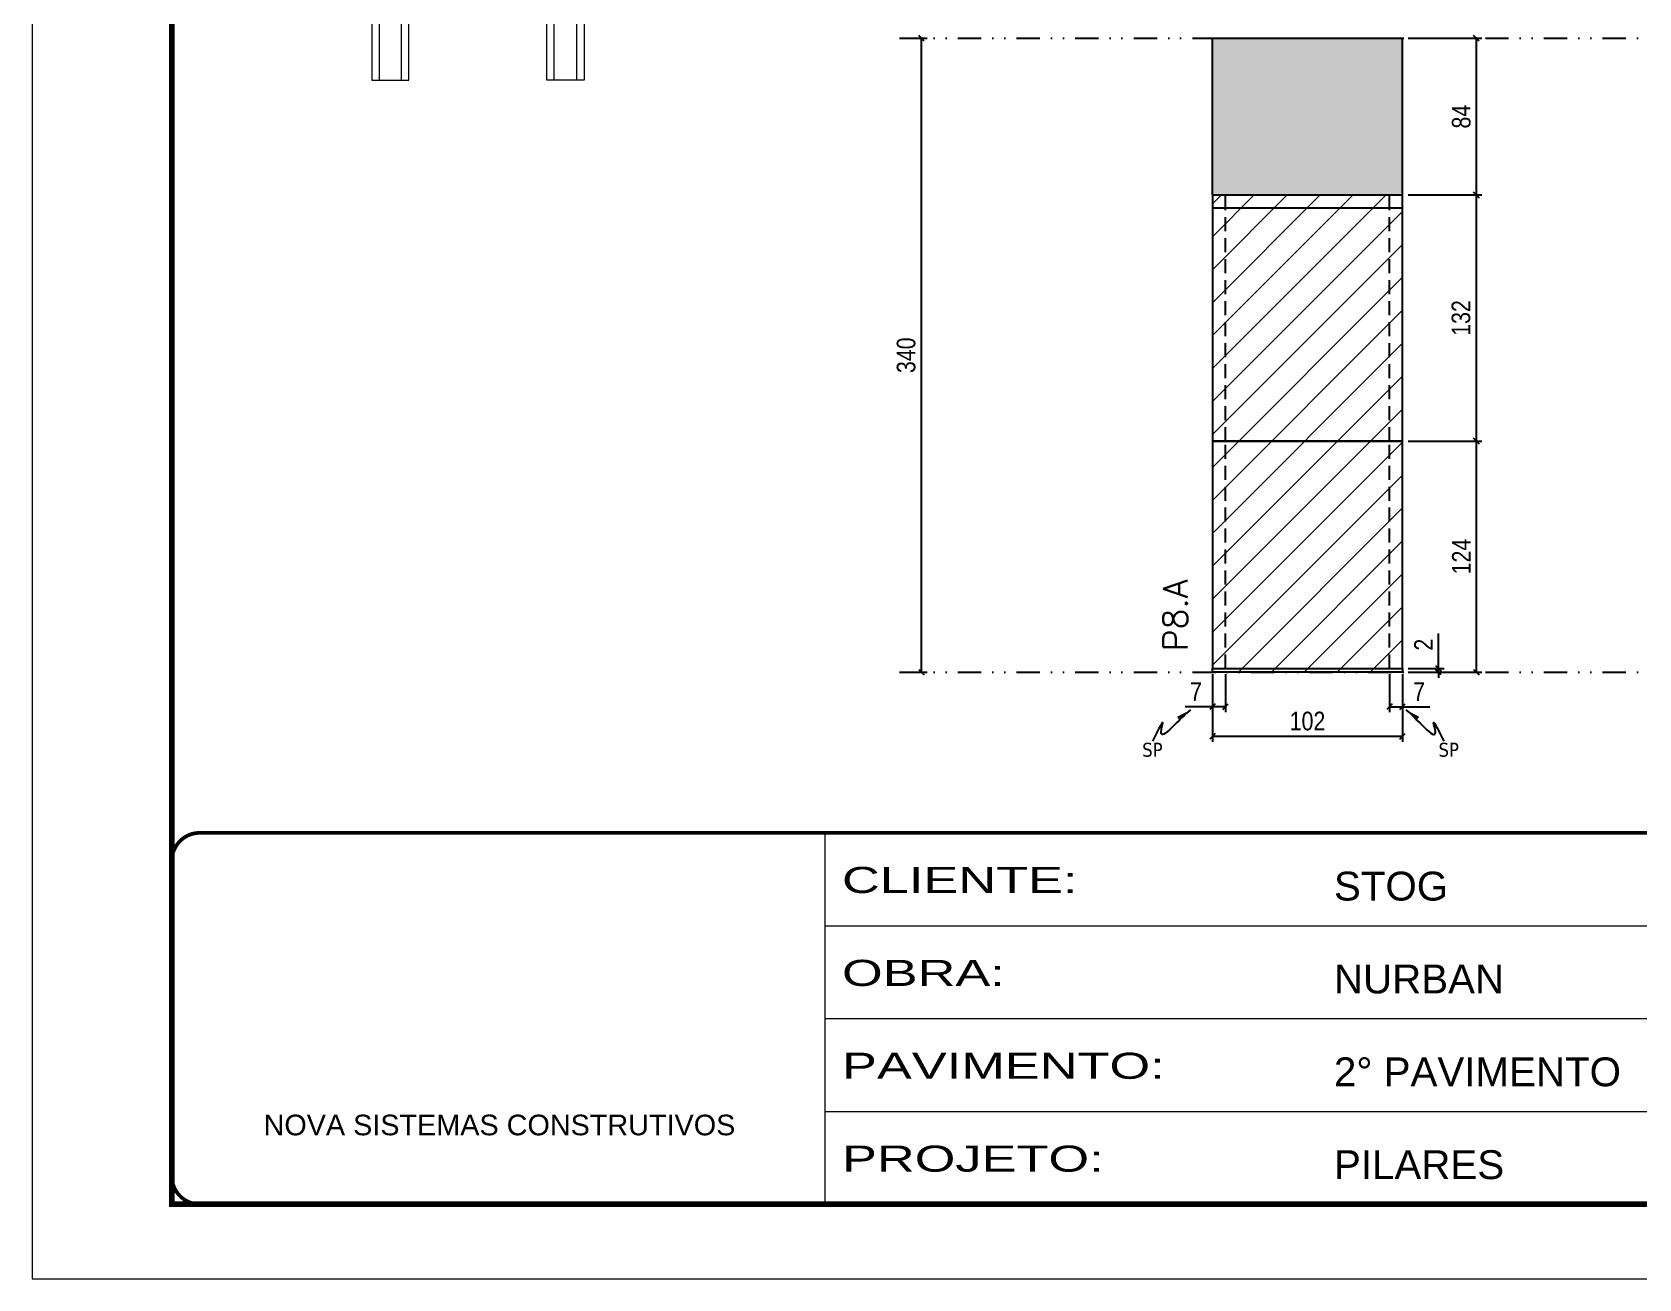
# Model space of a CAD drawing. Extents: x 2201 to 8455, y 252 to 7045.
# Drawn here: x 6970 to 7832, y 3698 to 4366 of the extents above; entities that cross this region are included whole.
import ezdxf

# ---------------------------------------------------------------- set-up
doc = ezdxf.new("R2010")
doc.units = 0
for name, pattern in [('CONTINUO', [0]), ('DASHED', [0.75, 0.5, -0.25]), ('DIVIDE2', [0.625, 0.25, -0.125, 0, -0.125, 0, -0.125]), ('HIDDEN', [0.375, 0.25, -0.125])]:
    doc.linetypes.add(name, pattern=pattern)
for name, color, linetype in [('COTA', 241, 'Continuous'), ('Nível', 160, 'Continuous'), ('Painéis', 200, 'Continuous'), ('SARR_2.2x7', 40, 'Continuous'), ('Sarrafo de Pressão', 42, 'HIDDEN'), ('texto', 7, 'Continuous')]:
    doc.layers.add(name, color=color, linetype=linetype)
for name, color, linetype, lineweight in [('Folhas', 255, 'Continuous', 9), ('Hachura', 251, 'Continuous', 9), ('Perfil Metálico', 224, 'Continuous', 18), ('SARRAFO DE PRESSAO', 251, 'DASHED', 9), ('Texto Seção', 7, 'Continuous', 15)]:
    doc.layers.add(name, color=color, linetype=linetype, lineweight=lineweight)
doc.styles.add('ARIAL', font='arial.ttf')
doc.styles.add('COTA TECNICA', font='techl___.ttf', dxfattribs={"height": 10})
doc.styles.add('COTA TECNICA-50', font='techl___.ttf', dxfattribs={"height": 10})
doc.styles.add('REGUA-120', font='ROMANS.shx', dxfattribs={"height": 15})
doc.styles.get("Standard").update_dxf_attribs({"font": 'arial.ttf'})
doc.styles.add('Tecnologia', font='')
doc.styles.get('Tecnologia').set_extended_font_data('Forgotten Futurist')
doc.dimstyles.new('COTA PAINEL-50', dxfattribs={"dimtxt": 10, "dimasz": 3, "dimexe": 3, "dimexo": 3, "dimgap": 3, "dimtad": 1, "dimdec": 1, "dimzin": 12, "dimdsep": 46, "dimtxsty": 'COTA TECNICA-50', "dimblk1": 'OBLIQUE', "dimblk2": 'OBLIQUE', "dimsah": 1, "dimcen": 0.9, "dimclrd": 4, "dimclre": 4, "dimclrt": 240, "dimadec": 1, "dimazin": 3, "dimtfac": 1, "dimtdec": 1, "dimtmove": 0, "dimatfit": 3, "dimfxl": 1, "dimtolj": 1, "dimtzin": 12, "dimarcsym": 0})
doc.dimstyles.new('PAINEL', dxfattribs={"dimtxt": 10, "dimasz": 3, "dimexe": 3, "dimexo": 3, "dimgap": 3, "dimtad": 1, "dimdec": 1, "dimzin": 12, "dimdsep": 46, "dimtxsty": 'COTA TECNICA', "dimblk1": 'OBLIQUE', "dimblk2": 'OBLIQUE', "dimsah": 1, "dimcen": 0.9, "dimclrd": 4, "dimclre": 4, "dimclrt": 240, "dimadec": 1, "dimazin": 3, "dimtfac": 1, "dimtdec": 1, "dimtmove": 0, "dimatfit": 3, "dimfxl": 1, "dimtolj": 1, "dimtzin": 12, "dimarcsym": 0})
doc.dimstyles.get("Standard").update_dxf_attribs({"dimtxt": 0.18, "dimasz": 0.18, "dimexe": 0.18, "dimexo": 0.0625, "dimgap": 0.09, "dimtad": 0, "dimtih": 1, "dimtoh": 1, "dimdec": 4, "dimzin": 0, "dimdsep": 46, "dimtxsty": 'Standard', "dimcen": 0.09, "dimadec": 0, "dimazin": 0, "dimtfac": 1, "dimtdec": 4, "dimtofl": 0, "dimtmove": 0, "dimatfit": 3, "dimfxl": 1, "dimtolj": 1, "dimtzin": 0, "dimarcsym": 0})

# ---------------------------------------------------------------- blocks, each defined once
blk = doc.blocks.new('9999999999')
at = {"color": 30, "linetype": 'CONTINUO'}
for p, q in [((98564.56, 34230.21), (98564.56, 34429.45)), ((98564.56, 34379.64), (99583.98, 34379.64)), ((98564.56, 34329.83), (99487.98, 34329.83)), ((98564.56, 34280.02), (99487.98, 34280.02))]:
    blk.add_line(p, q, dxfattribs=at)
at = {"color": 30, "linetype": 'CONTINUO', "const_width": 2}
blk.add_lwpolyline([(99583.98, 34230.21), (99583.98, 34414.45, 0.414214), (99568.98, 34429.45), (98228.98, 34429.45, 0.414214), (98213.98, 34414.45), (98213.98, 34245.21, 0.414214), (98228.98, 34230.21), (99583.98, 34230.21)], format="xyb", dxfattribs=at)
at = {"layer": 'Folhas'}
blk.add_lwpolyline([(98138.98, 34190.21), (99623.98, 34190.21), (99623.98, 35240.21), (98138.98, 35240.21)], close=True, dxfattribs=at)
at = {"layer": 'Folhas', "color": 30, "const_width": 3}
blk.add_lwpolyline([(98213.98, 34230.21), (99583.98, 34230.21), (99583.98, 35200.21), (98213.98, 35200.21)], close=True, dxfattribs=at)
at = {"color": 7, "linetype": 'Continuous', "ltscale": 5, "style": 'ARIAL'}
for s, height, p in [('STOG', 15.483, (98837.68, 34393.13)), ('NURBAN', 15.483, (98837.68, 34343.32)), ('2° PAVIMENTO', 15.4829, (98837.68, 34293.51)), ('NOVA SISTEMAS CONSTRUTIVOS', 11.0592, (98263.19, 34267.21)), ('PILARES', 15.483, (98837.68, 34243.7))]:
    blk.add_text(s, height=height, dxfattribs=at).set_placement(p)
at = {"layer": 'Folhas', "color": 7, "style": 'Tecnologia', "width": 1.5}
for s, p in [('CLIENTE:', (98573.65, 34397.17)), ('OBRA:', (98573.65, 34347.31)), ('PAVIMENTO:', (98573.65, 34297.5)), ('PROJETO:', (98573.65, 34247.69))]:
    blk.add_text(s, height=14, dxfattribs=at).set_placement(p)
blk = doc.blocks.new('_Oblique')
at = {"color": 0, "linetype": 'ByBlock', "lineweight": -2}
blk.add_line((-0.5, -0.5), (0.5, 0.5), dxfattribs=at)
blk = doc.blocks.new('*D721')
at = {"layer": 'COTA', "color": 4, "lineweight": -2, "transparency": 16777216}
for p, q in [((7438.34, 4362.93), (7450.2, 4362.93)), ((7447.2, 4022.93), (7447.2, 4362.93)), ((7438.34, 4022.93), (7450.2, 4022.93))]:
    blk.add_line(p, q, dxfattribs=at)
at = {"layer": 'Defpoints', "color": 0, "transparency": 16777216}
for p in [(7435.34, 4362.93), (7447.2, 4362.93), (7435.34, 4022.93)]:
    blk.add_point(p, dxfattribs=at)
at = {"layer": 'COTA', "color": 4, "lineweight": -2, "transparency": 16777216, "xscale": 3, "yscale": 3, "zscale": 3}
for p, rotation in [((7447.2, 4362.93), 90), ((7447.2, 4022.93), 270)]:
    blk.add_blockref('_Oblique', p, dxfattribs=dict(at, rotation=rotation))
at = {"layer": 'COTA', "color": 240, "transparency": 16777216, "insert": (7438.98, 4192.93), "char_height": 10, "attachment_point": 5, "rotation": 90, "style": 'COTA TECNICA-50'}
blk.add_mtext('\\A1;340', dxfattribs=at)
blk = doc.blocks.new('*D334')
at = {"layer": 'COTA', "color": 4, "lineweight": -2, "transparency": 16777216}
for p, q in [((7603.38, 4021.93), (7603.38, 3985.56)), ((7705.38, 4021.93), (7705.38, 3985.56)), ((7603.38, 3988.56), (7705.38, 3988.56))]:
    blk.add_line(p, q, dxfattribs=at)
at = {"layer": 'Defpoints', "color": 0, "transparency": 16777216}
for p in [(7603.38, 4024.93), (7705.38, 4024.93), (7705.38, 3988.56)]:
    blk.add_point(p, dxfattribs=at)
at = {"layer": 'COTA', "color": 4, "lineweight": -2, "transparency": 16777216, "xscale": 3, "yscale": 3, "zscale": 3, "rotation": 180}
blk.add_blockref('_Oblique', (7603.38, 3988.56), dxfattribs=at)
at = {"layer": 'COTA', "color": 4, "lineweight": -2, "transparency": 16777216, "xscale": 3, "yscale": 3, "zscale": 3}
blk.add_blockref('_Oblique', (7705.38, 3988.56), dxfattribs=at)
at = {"layer": 'COTA', "color": 240, "transparency": 16777216, "insert": (7654.38, 3996.67), "char_height": 10, "attachment_point": 5, "style": 'COTA TECNICA'}
blk.add_mtext('\\A1;102', dxfattribs=at)
blk = doc.blocks.new('*D335')
at = {"layer": 'COTA', "color": 4, "lineweight": -2, "transparency": 16777216}
for p, q in [((7603.38, 4019.93), (7603.38, 4001.42)), ((7610.38, 4021.93), (7610.38, 4001.42)), ((7603.38, 4004.42), (7588.65, 4004.42)), ((7610.38, 4004.42), (7603.38, 4004.42))]:
    blk.add_line(p, q, dxfattribs=at)
at = {"layer": 'Defpoints', "color": 0, "transparency": 16777216}
for p in [(7603.38, 4022.93), (7610.38, 4024.93), (7603.38, 4004.42)]:
    blk.add_point(p, dxfattribs=at)
at = {"layer": 'COTA', "color": 4, "lineweight": -2, "transparency": 16777216, "xscale": 3, "yscale": 3, "zscale": 3, "rotation": 180}
blk.add_blockref('_Oblique', (7603.38, 4004.42), dxfattribs=at)
at = {"layer": 'COTA', "color": 4, "lineweight": -2, "transparency": 16777216, "xscale": 3, "yscale": 3, "zscale": 3}
blk.add_blockref('_Oblique', (7610.38, 4004.42), dxfattribs=at)
at = {"layer": 'COTA', "color": 240, "transparency": 16777216, "insert": (7594.52, 4012.49), "char_height": 10, "attachment_point": 5, "style": 'COTA TECNICA-50'}
blk.add_mtext('\\A1;7', dxfattribs=at)
blk = doc.blocks.new('*D336')
at = {"layer": 'COTA', "color": 4, "lineweight": -2, "transparency": 16777216}
for p, q in [((7698.38, 4021.93), (7698.38, 4001.42)), ((7705.38, 4019.93), (7705.38, 4001.42)), ((7698.38, 4004.42), (7705.38, 4004.42)), ((7705.38, 4004.42), (7720.11, 4004.42))]:
    blk.add_line(p, q, dxfattribs=at)
at = {"layer": 'Defpoints', "color": 0, "transparency": 16777216}
for p in [(7698.38, 4024.93), (7705.38, 4022.93), (7705.38, 4004.42)]:
    blk.add_point(p, dxfattribs=at)
at = {"layer": 'COTA', "color": 4, "lineweight": -2, "transparency": 16777216, "xscale": 3, "yscale": 3, "zscale": 3, "rotation": 180}
blk.add_blockref('_Oblique', (7698.38, 4004.42), dxfattribs=at)
at = {"layer": 'COTA', "color": 4, "lineweight": -2, "transparency": 16777216, "xscale": 3, "yscale": 3, "zscale": 3}
blk.add_blockref('_Oblique', (7705.38, 4004.42), dxfattribs=at)
at = {"layer": 'COTA', "color": 240, "transparency": 16777216, "insert": (7714.25, 4012.49), "char_height": 10, "attachment_point": 5, "style": 'COTA TECNICA-50'}
blk.add_mtext('\\A1;7', dxfattribs=at)
blk = doc.blocks.new('*D337')
at = {"layer": 'COTA', "color": 4, "linetype": 'ByBlock', "lineweight": -2, "transparency": 16777216}
for p, q in [((7708.38, 4146.93), (7748.02, 4146.93)), ((7745.02, 4022.93), (7745.02, 4146.93)), ((7708.38, 4022.93), (7748.02, 4022.93))]:
    blk.add_line(p, q, dxfattribs=at)
at = {"layer": 'Defpoints', "color": 0, "linetype": 'ByBlock', "transparency": 16777216}
for p in [(7705.38, 4146.93), (7745.02, 4146.93), (7705.38, 4022.93)]:
    blk.add_point(p, dxfattribs=at)
at = {"layer": 'COTA', "color": 4, "linetype": 'ByBlock', "lineweight": -2, "transparency": 16777216, "xscale": 3, "yscale": 3, "zscale": 3}
for p, rotation in [((7745.02, 4146.93), 90), ((7745.02, 4022.93), 270)]:
    blk.add_blockref('_Oblique', p, dxfattribs=dict(at, rotation=rotation))
at = {"layer": 'COTA', "color": 240, "linetype": 'ByBlock', "transparency": 16777216, "insert": (7736.95, 4084.93), "char_height": 10, "attachment_point": 5, "rotation": 90, "style": 'COTA TECNICA'}
blk.add_mtext('\\A1;124', dxfattribs=at)
blk = doc.blocks.new('*D338')
at = {"layer": 'COTA', "color": 4, "lineweight": -2, "transparency": 16777216}
for p, q in [((7724.64, 4024.93), (7724.64, 4043.73)), ((7708.38, 4024.93), (7727.64, 4024.93)), ((7708.38, 4022.93), (7727.64, 4022.93)), ((7724.64, 4022.93), (7724.64, 4024.93)), ((7724.64, 4022.93), (7724.64, 4019.93))]:
    blk.add_line(p, q, dxfattribs=at)
at = {"layer": 'Defpoints', "color": 0, "transparency": 16777216}
for p in [(7705.38, 4024.93), (7705.38, 4022.93), (7724.64, 4022.93)]:
    blk.add_point(p, dxfattribs=at)
at = {"layer": 'COTA', "color": 4, "lineweight": -2, "transparency": 16777216, "xscale": 3, "yscale": 3, "zscale": 3}
for p, rotation in [((7724.64, 4024.93), 270), ((7724.64, 4022.93), 90)]:
    blk.add_blockref('_Oblique', p, dxfattribs=dict(at, rotation=rotation))
at = {"layer": 'COTA', "color": 240, "transparency": 16777216, "insert": (7716.64, 4037.67), "char_height": 10, "attachment_point": 5, "rotation": 90, "style": 'COTA TECNICA-50'}
blk.add_mtext('\\A1;2', dxfattribs=at)
blk = doc.blocks.new('*D339')
at = {"layer": 'COTA', "color": 4, "linetype": 'ByBlock', "lineweight": -2, "transparency": 16777216}
for p, q in [((7708.38, 4146.93), (7748.02, 4146.93)), ((7745.02, 4022.93), (7745.02, 4146.93)), ((7708.38, 4022.93), (7748.02, 4022.93))]:
    blk.add_line(p, q, dxfattribs=at)
at = {"layer": 'Defpoints', "color": 0, "linetype": 'ByBlock', "transparency": 16777216}
for p in [(7705.38, 4146.93), (7745.02, 4146.93), (7705.38, 4022.93)]:
    blk.add_point(p, dxfattribs=at)
at = {"layer": 'COTA', "color": 4, "linetype": 'ByBlock', "lineweight": -2, "transparency": 16777216, "xscale": 3, "yscale": 3, "zscale": 3}
for p, rotation in [((7745.02, 4146.93), 90), ((7745.02, 4022.93), 270)]:
    blk.add_blockref('_Oblique', p, dxfattribs=dict(at, rotation=rotation))
at = {"layer": 'COTA', "color": 240, "linetype": 'ByBlock', "transparency": 16777216, "insert": (7736.95, 4084.93), "char_height": 10, "attachment_point": 5, "rotation": 90, "style": 'COTA TECNICA'}
blk.add_mtext('\\A1;124', dxfattribs=at)
blk = doc.blocks.new('*D340')
at = {"layer": 'COTA', "color": 4, "lineweight": -2, "transparency": 16777216}
for p, q in [((7708.38, 4362.93), (7748.02, 4362.93)), ((7745.02, 4278.93), (7745.02, 4362.93)), ((7708.38, 4278.93), (7748.02, 4278.93))]:
    blk.add_line(p, q, dxfattribs=at)
at = {"layer": 'Defpoints', "color": 0, "transparency": 16777216}
for p in [(7705.38, 4362.93), (7745.02, 4362.93), (7705.38, 4278.93)]:
    blk.add_point(p, dxfattribs=at)
at = {"layer": 'COTA', "color": 4, "lineweight": -2, "transparency": 16777216, "xscale": 3, "yscale": 3, "zscale": 3}
for p, rotation in [((7745.02, 4362.93), 90), ((7745.02, 4278.93), 270)]:
    blk.add_blockref('_Oblique', p, dxfattribs=dict(at, rotation=rotation))
at = {"layer": 'COTA', "color": 240, "transparency": 16777216, "insert": (7736.93, 4320.93), "char_height": 10, "attachment_point": 5, "rotation": 90, "style": 'COTA TECNICA-50'}
blk.add_mtext('\\A1;84', dxfattribs=at)
blk = doc.blocks.new('*D288')
at = {"layer": 'COTA', "color": 4, "lineweight": -2, "transparency": 16777216}
for p, q in [((7708.38, 4278.93), (7748.02, 4278.93)), ((7745.02, 4146.93), (7745.02, 4278.93)), ((7708.38, 4146.93), (7748.02, 4146.93))]:
    blk.add_line(p, q, dxfattribs=at)
at = {"layer": 'Defpoints', "color": 0, "transparency": 16777216}
for p in [(7705.38, 4278.93), (7745.02, 4278.93), (7705.38, 4146.93)]:
    blk.add_point(p, dxfattribs=at)
at = {"layer": 'COTA', "color": 4, "lineweight": -2, "transparency": 16777216, "xscale": 3, "yscale": 3, "zscale": 3}
for p, rotation in [((7745.02, 4278.93), 90), ((7745.02, 4146.93), 270)]:
    blk.add_blockref('_Oblique', p, dxfattribs=dict(at, rotation=rotation))
at = {"layer": 'COTA', "color": 240, "transparency": 16777216, "insert": (7736.8, 4212.93), "char_height": 10, "attachment_point": 5, "rotation": 90, "style": 'COTA TECNICA-50'}
blk.add_mtext('\\A1;132', dxfattribs=at)

msp = doc.modelspace()

# ---------------------------------------------------------------- hatches: boundary and pattern name
at = {"layer": 'COTA', "linetype": 'ByBlock'}
h = msp.add_hatch(dxfattribs=at)
h.set_pattern_fill('AR-CONC', color=256, scale=0.03)
h.set_pattern_definition([(50, (-167614.649, -105473.8634), (5.46554007, -0.47817257), [0.5715, -6.2865]), (355, (-167614.649, -105473.8634), (-1.05730264, 5.73170536), [0.4572, -5.02921753]), (100.4514447, (-167614.1936, -105473.903), (4.40823741, 5.25353256), [0.48570026, -5.34270734]), (46.1842, (-167614.649, -105472.3394), (8.13237123, -1.26126984), [0.85725, -9.42975]), (96.6355576, (-167613.971, -105472.4445), (7.12212402, 7.42278374), [0.7285507, -8.01406824]), (351.184151, (-167614.649, -105472.339), (7.12212402, 7.42278374), [0.685799, -7.54379196]), (21, (-167613.887, -105472.7204), (4.54843174, -3.06795595), [0.5715, -6.2865]), (326, (-167613.887, -105472.7204), (1.85406085, 5.52563898), [0.4572, -5.0292]), (71.451445, (-167613.508, -105472.976), (6.40249258, 2.45768307), [0.48570026, -5.34269813]), (37.5, (-167614.649, -105473.8634), (0.092658098, 2.536651166), [0, -4.96824, 0, -5.1054, 0, -5.04825]), (7.5, (-167614.649, -105473.8634), (2.004589875, 3.005417245), [0, -2.91084, 0, -4.85394, 0, -1.92405]), (327.5, (-167616.3483, -105473.8634), (4.067717855, -0.17186232), [0, -1.905, 0, -5.9436, 0, -7.8867]), (317.5, (-167617.1103, -105473.8634), (4.44387544, 0.76279473), [0, -2.4765, 0, -3.94716, 0, -5.6007])])
h.paths.add_polyline_path([(7705.38, 4362.93), (7603.38, 4362.93), (7603.38, 4278.93), (7705.38, 4278.93)])
at = {"layer": 'Hachura', "linetype": 'ByBlock'}
h = msp.add_hatch(dxfattribs=at)
h.set_pattern_fill('ANSI31', color=256, scale=100)
h.set_pattern_definition([(45, (-109546.745, -31028.35), (-8.8388348, 8.8388348), [])])
h.paths.add_polyline_path([(7705.38, 4278.93), (7603.38, 4278.93), (7603.38, 4022.93), (7705.38, 4022.93)])

# ---------------------------------------------------------------- linework, layer by layer
at = {"layer": 'COTA', "linetype": 'ByBlock'}
for p, q in [((7603.38, 4278.93), (7603.38, 4362.93)), ((7603.38, 4362.93), (7705.38, 4362.93)), ((7705.38, 4278.93), (7705.38, 4362.93))]:
    msp.add_line(p, q, dxfattribs=at)
at = {"layer": 'Nível', "color": 4, "linetype": 'DIVIDE2', "ltscale": 50}
for p, q in [((7435.34, 4362.93), (8414.87, 4362.93)), ((7435.34, 4022.93), (8414.87, 4022.93))]:
    msp.add_line(p, q, dxfattribs=at)
at = {"layer": 'Painéis'}
for p, q in [((7603.38, 4278.93), (7603.38, 4146.93)), ((7603.38, 4278.93), (7705.38, 4278.93)), ((7705.38, 4146.93), (7705.38, 4278.93)), ((7705.38, 4146.93), (7603.38, 4146.93)), ((7603.38, 4146.93), (7603.38, 4024.93)), ((7603.38, 4146.93), (7705.38, 4146.93)), ((7705.38, 4024.93), (7705.38, 4146.93)), ((7603.38, 4024.93), (7705.38, 4024.93))]:
    msp.add_line(p, q, dxfattribs=at)
msp.add_lwpolyline([(7705.38, 4022.93), (7603.38, 4022.93), (7603.38, 4024.93), (7705.38, 4024.93)], close=True, dxfattribs=at)
at = {"layer": 'Perfil Metálico'}
for points in [[(7152.12, 4340.51), (7172.12, 4340.51), (7172.12, 4616.51), (7152.12, 4616.51)], [(7168.12, 4616.51), (7156.12, 4616.51), (7156.12, 4340.51), (7168.12, 4340.51)], [(7266.12, 4340.51), (7246.12, 4340.51), (7246.12, 4616.51), (7266.12, 4616.51)], [(7250.12, 4616.51), (7262.12, 4616.51), (7262.12, 4340.51), (7250.12, 4340.51)]]:
    msp.add_lwpolyline(points, close=True, dxfattribs=at)
at = {"layer": 'SARR_2.2x7'}
msp.add_line((7603.38, 4271.93), (7705.38, 4271.93), dxfattribs=at)
at = {"layer": 'Sarrafo de Pressão', "ltscale": 30}
for p, q in [((7610.38, 4146.93), (7610.38, 4278.93)), ((7698.38, 4146.93), (7698.38, 4278.93)), ((7610.38, 4024.93), (7610.38, 4146.93)), ((7698.38, 4024.93), (7698.38, 4146.93))]:
    msp.add_line(p, q, dxfattribs=at)

# ---------------------------------------------------------------- block references
at = {"layer": 'SARRAFO DE PRESSAO', "color": 6, "linetype": 'ByBlock'}
msp.add_blockref('9999999999', (-91169.11, -30492.69), dxfattribs=at)

# ---------------------------------------------------------------- texts
at = {"layer": 'texto', "color": 0, "char_height": 7.5, "attachment_point": 5}
for insert in [(7571.13, 3981.25), (7730.16, 3981.25)]:
    msp.add_mtext('{\\fTahoma|b0|i0|c0|p34;\\C4;SP}', dxfattribs=dict(at, insert=insert))
at = {"layer": 'Texto Seção', "insert": (7589.91, 4034.18), "char_height": 13, "width": 285.3299, "attachment_point": 7, "rotation": 90, "style": 'REGUA-120'}
msp.add_mtext('P8.A', dxfattribs=at)

# ---------------------------------------------------------------- dimensions: what is measured, and where the dimension line sits
at = {"layer": 'COTA'}
for base, p1, p2, angle, picture, middle in [((7447.2, 4362.93), (7435.34, 4022.93), (7435.34, 4362.93), 90, '*D721', (7438.98, 4192.93)), ((7745.02, 4362.93), (7705.38, 4278.93), (7705.38, 4362.93), 90, '*D340', (7736.93, 4320.93)), ((7745.02, 4278.93), (7705.38, 4146.93), (7705.38, 4278.93), 90, '*D288', (7736.8, 4212.93)), ((7603.38, 4004.42), (7610.38, 4024.93), (7603.38, 4022.93), 180, '*D335', (7594.52, 4012.49))]:
    dim = msp.add_linear_dim(base=base, p1=p1, p2=p2, angle=angle, dimstyle='COTA PAINEL-50', dxfattribs=at)
    dim.commit()
    dim.dimension.update_dxf_attribs({"geometry": picture, "text_midpoint": middle})
at = {"layer": 'COTA', "linetype": 'ByBlock'}
for picture in ['*D337', '*D339']:
    dim = msp.add_aligned_dim(p1=(7705.38, 4022.93), p2=(7705.38, 4146.93), distance=-39.64, dimstyle='PAINEL', dxfattribs=at)
    dim.commit()
    dim.dimension.update_dxf_attribs({"geometry": picture, "text_midpoint": (7736.95, 4084.93)})
at = {"layer": 'COTA'}
dim = msp.add_linear_dim(base=(7724.64, 4022.93), p1=(7705.38, 4024.93), p2=(7705.38, 4022.93), angle=90, dimstyle='COTA PAINEL-50', dxfattribs=at)
dim.commit()
dim.dimension.update_dxf_attribs({"geometry": '*D338', "text_midpoint": (7724.64, 4037.67), "dimtype": 160})
dim = msp.add_linear_dim(base=(7705.38, 3988.56), p1=(7603.38, 4024.93), p2=(7705.38, 4024.93), dimstyle='PAINEL', override={"dimarcsym": 2}, dxfattribs=at)
dim.commit()
dim.dimension.update_dxf_attribs({"geometry": '*D334', "text_midpoint": (7654.38, 3996.67)})
dim = msp.add_linear_dim(base=(7705.38, 4004.42), p1=(7698.38, 4024.93), p2=(7705.38, 4022.93), dimstyle='COTA PAINEL-50', dxfattribs=at)
dim.commit()
dim.dimension.update_dxf_attribs({"geometry": '*D336', "text_midpoint": (7714.25, 4012.49)})

# ---------------------------------------------------------------- leaders
at = {"layer": 'COTA', "path_type": 1}
for points in [[(7591.55, 4002.74), (7575.77, 3990.91), (7576.69, 3995.72), (7571.14, 3985.94)], [(7707.21, 4002.74), (7723, 3990.91), (7722.07, 3995.72), (7727.62, 3985.94)]]:
    msp.add_leader(points, dimstyle='Standard', override={"dimasz": 8}, dxfattribs=at)

doc.saveas('drawing.dxf')
